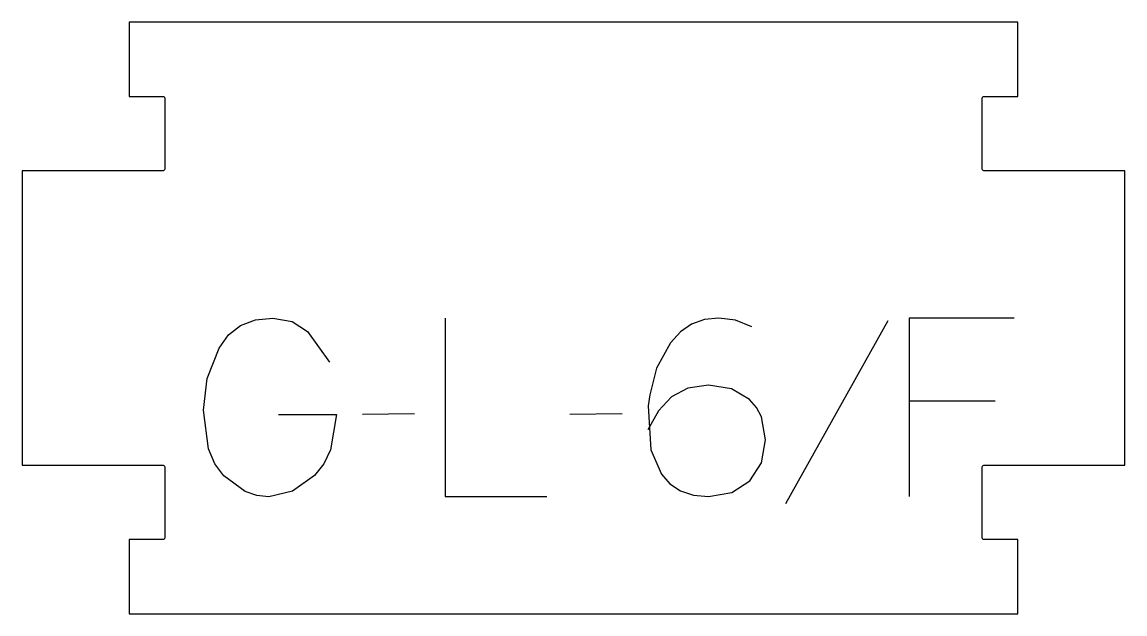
# Model space of a CAD drawing. Header units: millimetres. Extents: x -93 to 93, y -50 to 50.
import ezdxf

# ---------------------------------------------------------------- set-up
doc = ezdxf.new("R2010")
doc.units = ezdxf.units.MM
doc.layers.add('1_ANYTOOL_1MMDEEP_LABELS_S', color=2, linetype='Continuous', true_color=0xffff00)
doc.layers.add('4_ANYTOOL_CUTTHROUGH_OUTSI', color=5, linetype='Continuous', true_color=0x0000ff)

msp = doc.modelspace()

# ---------------------------------------------------------------- linework, layer by layer
at = {"layer": '1_ANYTOOL_1MMDEEP_LABELS_S'}
for p, q in [((52.86, -0.47), (35.67, -31.24)), ((70.94, -13.97), (56.46, -13.97)), ((-26.73, -16.11), (-35.51, -16.2)), ((8.16, -16.11), (-0.63, -16.2))]:
    msp.add_line(p, q, dxfattribs=at)
for points in [[(-49.61, -16.2), (-39.84, -16.24), (-40.86, -22.17), (-42, -24.53), (-43.57, -26.49), (-47.25, -29.13), (-51.24, -30.04), (-53.28, -29.84), (-55.22, -29.19), (-58.83, -26.53), (-60.33, -24.51), (-61.4, -22), (-62.26, -15.51), (-61.59, -10.18), (-59.6, -5.06), (-58.02, -2.84), (-55.99, -1.26), (-53.5, -0.32), (-50.56, 0), (-47.3, -0.57), (-44.73, -2.27), (-41.04, -7.41)], [(-21.59, 0), (-21.59, -30), (-4.49, -30)], [(30.01, -1.46), (27.27, -0.36), (24.44, 0), (22.02, -0.26), (19.87, -1.04), (17.97, -2.34), (16.34, -4.16), (13.96, -8.41), (12.83, -12.94), (12.57, -14.74), (13.03, -22.16), (14.8, -26.23), (16.2, -27.88), (17.98, -29.06), (20.16, -29.76), (22.73, -30), (26.65, -29.35), (29.67, -27.39), (31.63, -24.35), (32.29, -20.49), (31.62, -16.61), (30.79, -15.04), (29.63, -13.71), (26.56, -11.91), (22.69, -11.31), (19.22, -11.8), (16.47, -13.24), (14.3, -15.6), (12.49, -18.81)], [(74.11, 0), (56.46, 0), (56.46, -30)]]:
    msp.add_lwpolyline(points, dxfattribs=at)
at = {"layer": '4_ANYTOOL_CUTTHROUGH_OUTSI'}
msp.add_lwpolyline([(74.75, -49.75), (74.75, -37.25), (69, -37.25, -0.414214), (68.75, -37), (68.75, -25, -0.414214), (69, -24.75), (92.75, -24.75), (92.75, 24.75), (69, 24.75, -0.414214), (68.75, 25), (68.75, 37, -0.414214), (69, 37.25), (74.75, 37.25), (74.75, 49.75), (-74.75, 49.75), (-74.75, 37.25), (-69, 37.25, -0.414214), (-68.75, 37), (-68.75, 25, -0.414214), (-69, 24.75), (-92.75, 24.75), (-92.75, -24.75), (-69, -24.75, -0.414214), (-68.75, -25), (-68.75, -37, -0.414214), (-69, -37.25), (-74.75, -37.25), (-74.75, -49.75)], format="xyb", close=True, dxfattribs=at)

doc.saveas('drawing.dxf')
